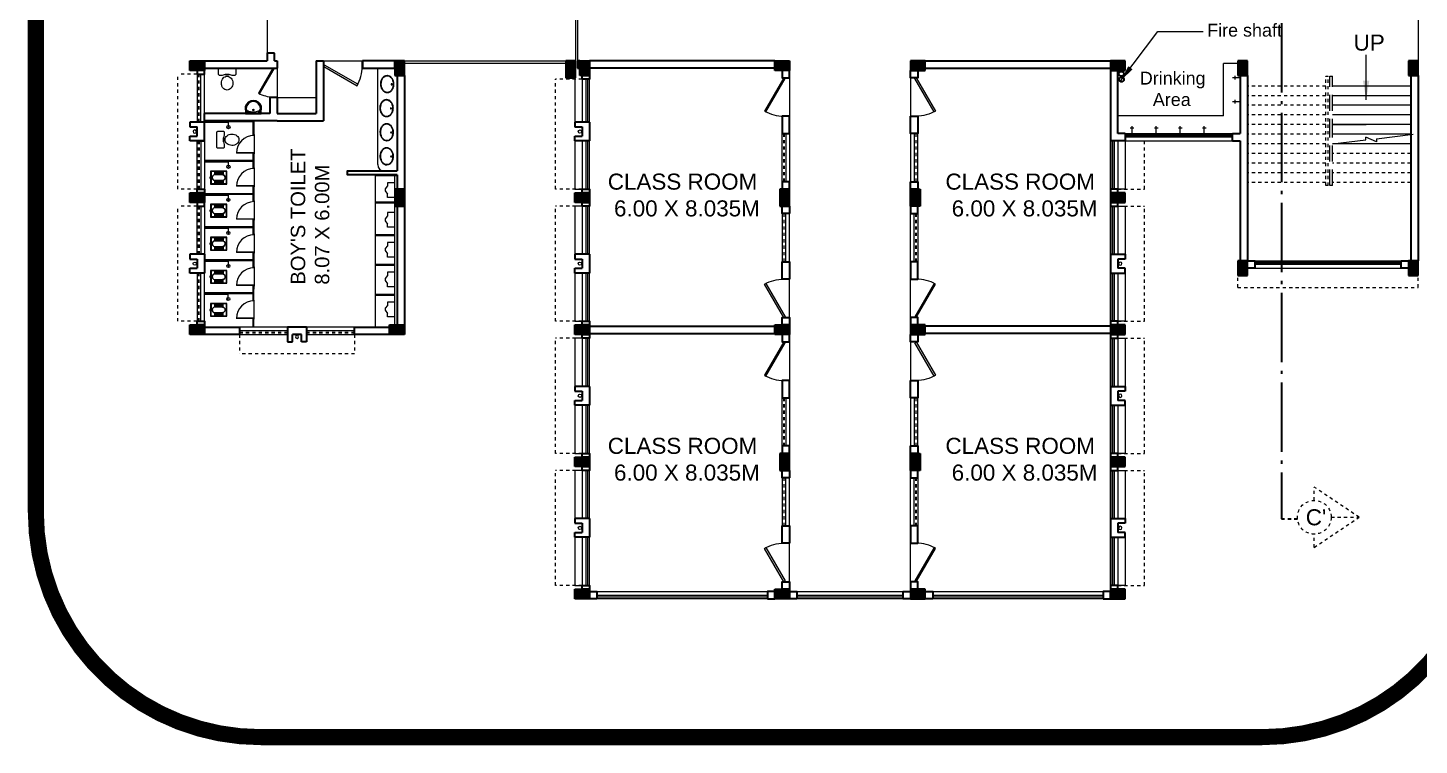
# Model space of a CAD drawing. Header units: millimetres. Extents: x 1898 to 3725, y 783 to 1532.
# Drawn here: x 2565.5 to 2608.85, y 1258.01 to 1280.35 of the extents above; entities that cross this region are included whole.
import ezdxf

# ---------------------------------------------------------------- set-up
doc = ezdxf.new("R2010")
doc.units = ezdxf.units.MM
for name, pattern in [('ACAD_ISO04W100', [30, 24, -3, 0, -3]), ('CENTER2', [1.125, 0.75, -0.125, 0.125, -0.125]), ('DASHED', [0.75, 0.5, -0.25]), ('DASHED2', [0.375, 0.25, -0.125]), ('HIDDEN', [0.375, 0.25, -0.125])]:
    doc.linetypes.add(name, pattern=pattern)
doc.layers.get('0').update_dxf_attribs({"lineweight": 20})
for name, color, linetype, lineweight in [('BL', 1, 'CENTER2', 30), ('CLL LEV.', 15, 'Continuous', 18), ('COL HATCH', 253, 'Continuous', 13), ('Column', 251, 'Continuous', 30), ('CUBICAL TOILET', 5, 'Continuous', 15), ('DIM', 6, 'Continuous', 18), ('Dimens', 251, 'Continuous', 18), ('Door', 54, 'Continuous', 18), ('expension joint', 248, 'Continuous', 18), ('Fixture', 44, 'Continuous', 13), ('Furniture', 13, 'Continuous', 13), ('PROJ.', 30, 'DASHED2', 15), ('Railing', 23, 'Continuous', 13), ('Section', 72, 'DASHED2', 30), ('section line', 74, 'ACAD_ISO04W100', 30), ('STAIRS', 10, 'Continuous', 18), ('TEXT', 7, 'Continuous', 15), ('Ventilator', 4, 'DASHED', 18), ('Wall', 7, 'Continuous', 30), ('Window', 150, 'Continuous', 15), ('Window-Wall', 7, 'Continuous', 18)]:
    doc.layers.add(name, color=color, linetype=linetype, lineweight=lineweight)
doc.styles.add('DIM', font='arial.ttf', dxfattribs={"height": 0.5})
doc.styles.add('L120', font='arial.ttf', dxfattribs={"height": 0.6})
doc.styles.get("Standard").update_dxf_attribs({"font": 'arial.ttf', "height": 0.2})
doc.dimstyles.new('Current Dim style', dxfattribs={"dimscale": 0.3, "dimtxt": 0.2, "dimasz": 2, "dimexe": 0.18, "dimexo": 1, "dimgap": 0.09, "dimtad": 0, "dimzin": 0, "dimdsep": 46, "dimtxsty": 'Standard', "dimcen": 0.09, "dimclrd": 256, "dimclre": 256, "dimclrt": 7, "dimadec": 0, "dimazin": 0, "dimtfac": 1, "dimtofl": 0, "dimtmove": 2, "dimatfit": 3, "dimfxl": 0, "dimtolj": 1, "dimtzin": 0, "dimlwd": -1, "dimlwe": -1, "dimarcsym": 0})
doc.dimstyles.new('DIM', dxfattribs={"dimtxt": 0.5, "dimasz": 0.5, "dimexe": 0.02, "dimexo": 0, "dimgap": 0.1, "dimtad": 0, "dimdec": 3, "dimzin": 0, "dimdsep": 46, "dimtxsty": 'DIM', "dimcen": 0, "dimclrd": 251, "dimclre": 256, "dimclrt": 7, "dimadec": 0, "dimazin": 0, "dimtfac": 1, "dimtdec": 3, "dimtofl": 0, "dimtmove": 0, "dimatfit": 3, "dimfxl": 0, "dimtolj": 1, "dimtzin": 0, "dimlwd": -1, "dimlwe": -1, "dimarcsym": 0})

# ---------------------------------------------------------------- blocks, each defined once
blk = doc.blocks.new('WINDOW 1')
at = {"layer": 'CLL LEV.'}
for p, q in [((-0.23, 0), (-0.46, 0)), ((-0.46, 0), (-0.46, -1.5)), ((-0.46, -1.5), (-0.23, -1.5))]:
    blk.add_line(p, q, dxfattribs=at)
at = {"layer": 'Window'}
for p, q in [((-0.065, 0), (-0.065, -1.5)), ((-0.05, -1.5), (-0.05, 0))]:
    blk.add_line(p, q, dxfattribs=at)
at = {"layer": 'Window-Wall'}
for p, q in [((0, 0), (-0.23, 0)), ((-0.23, 0), (-0.23, -1.5)), ((-0.115, 0), (-0.115, -1.5)), ((0, -1.5), (0, 0)), ((-0.23, -1.5), (0, -1.5))]:
    blk.add_line(p, q, dxfattribs=at)
blk = doc.blocks.new('VENTILATOR')
at = {"layer": 'Ventilator', "ltscale": 0.02}
for p, q in [((-0.18, -1.5), (-0.18, 0)), ((-0.165, 0), (-0.165, -1.5))]:
    blk.add_line(p, q, dxfattribs=at)
at = {"layer": 'Window-Wall'}
for p, q in [((-0.23, 0), (0, 0)), ((-0.23, -1.5), (-0.23, 0)), ((-0.115, 0), (-0.115, -1.5)), ((0, 0), (0, -1.5)), ((-0.23, -1.5), (0, -1.5))]:
    blk.add_line(p, q, dxfattribs=at)
blk = doc.blocks.new('SHAFT')
at = {"layer": 'Fixture'}
blk.add_circle((0.327, -0.302), 0.05, dxfattribs=at)
at = {"layer": 'Wall'}
for p, q in [((0.035, 0), (0.62, 0)), ((0.035, 0), (0.035, -0.46)), ((0.185, -0.46), (0.185, -0.23)), ((0.185, -0.23), (0.47, -0.23)), ((0.47, -0.46), (0.47, -0.23)), ((0.62, 0), (0.62, -0.46)), ((0.035, -0.46), (0.185, -0.46)), ((0.62, -0.46), (0.47, -0.46))]:
    blk.add_line(p, q, dxfattribs=at)
blk = doc.blocks.new('*U18')
for p, q in [((0, 0), (0, 6)), ((40, 0), (40, 6))]:
    blk.add_line(p, q)
blk.add_lwpolyline([(0, 0), (34.6, -20), (35.5, -18.5), (0.9, 1.5)], close=True)
blk.add_arc((0, 0), 40, 330, 360)
blk = doc.blocks.new('Door')
at = {"layer": 'Door'}
blk.add_line((0, 0.18), (1.199, 0.18), dxfattribs=at)
at = {"layer": 'Door', "xscale": 0.0299845412869386, "yscale": 0.0299845412869386, "zscale": 0.0299845412869386}
blk.add_blockref('*U18', (0, 0), dxfattribs=at)
blk = doc.blocks.new('A$C65A3360F')
at = {"layer": 'Fixture', "linetype": 'CENTER2'}
for p, q in [((0, 0), (-0.23, 0)), ((0, 0), (-0.23, 0)), ((-0.166, 0.057), (-0.166, 0)), ((-0.166, 0.057), (-0.166, 0)), ((-0.166, 0), (-0.166, -0.057)), ((-0.166, 0), (-0.166, -0.057))]:
    blk.add_line(p, q, dxfattribs=at)
blk = doc.blocks.new('C3')
at = {"layer": 'COL HATCH'}
h = blk.add_hatch(color=256, dxfattribs=at)
h.dxf.hatch_style = 1
h.paths.add_polyline_path([(0.3, 0), (0, 0), (0, -0.53), (0.3, -0.53)])
at = {"layer": 'Column'}
for p, q in [((0, 0), (0, -0.53)), ((0.3, 0), (0, 0)), ((0.3, -0.53), (0.3, 0)), ((0, -0.53), (0.3, -0.53))]:
    blk.add_line(p, q, dxfattribs=at)
blk = doc.blocks.new('CU')
at = {"layer": 'COL HATCH', "linetype": 'CENTER2'}
h = blk.add_hatch(color=256, dxfattribs=at)
h.dxf.hatch_style = 1
h.paths.add_polyline_path([(0, 0.035), (0, -0.265), (0.46, -0.265), (0.46, 0.035)])
at = {"layer": 'Column', "linetype": 'CENTER2'}
blk.add_lwpolyline([(0, 0.035), (0, -0.265), (0.46, -0.265), (0.46, 0.035), (0, 0.035)], dxfattribs=at)
blk = doc.blocks.new('Urinal 1')
for p, q in [((0, 9), (9, 9)), ((0, 9), (0, -9)), ((9, 9), (9, 5)), ((12, 1), (9, 5)), ((12, -1.5), (12, 1)), ((0, -9), (9, -9)), ((9, -5), (12, -1.5)), ((9, -9), (9, -5))]:
    blk.add_line(p, q)
blk = doc.blocks.new('RH 1200')
for p, q in [((21, 0), (21, 43.3)), ((21.7, 0), (21.7, 43.3)), ((-21.7, 0), (21.7, 0)), ((21.7, 0), (21, 0))]:
    blk.add_line(p, q)
at = {"extrusion": (0, 0, -1)}
blk.add_ellipse((21.7, 0), major_axis=(-30.6, 30.6), ratio=1, start_param=5.497787, end_param=7.068583, dxfattribs=at)
blk = doc.blocks.new('GHH')
at = {"layer": 'Door', "ltscale": 20}
blk.add_line((3289.697, -299.103), (3289.697, -299.853), dxfattribs=at)
at = {"layer": 'Door', "ltscale": 20, "xscale": 0.015874999996413, "yscale": 0.015874999996413, "zscale": 0.015874999996413, "rotation": 270}
blk.add_blockref('RH 1200', (3289.697, -299.479), dxfattribs=at)
blk = doc.blocks.new('RSA CL6')
for p, q in [((5.5, 3.5), (5.5, 7.3)), ((5.9, 3.5), (5.9, 7.3)), ((6.3, 3.5), (6.3, 7.3)), ((6.7, 3.4), (6.7, 7.3)), ((7.1, 3.4), (7.1, 7.3)), ((7.5, 3.4), (7.5, 7.3)), ((7.9, 3.4), (7.9, 7.3)), ((8.3, 3.4), (8.3, 7.3)), ((8.7, 3.4), (8.7, 7.3)), ((9.1, 3.4), (9.1, 7.3)), ((9.4, 3.4), (9.4, 7.3)), ((9.8, 3.4), (9.8, 7.3)), ((10.2, 3.4), (10.2, 7.3)), ((10.6, 3.4), (10.6, 7.3)), ((11, 3.3), (11, 7.3)), ((11.4, 3.3), (11.4, 7.3)), ((11.8, 3.3), (11.8, 7.3)), ((12.2, 3.3), (12.2, 7.3)), ((12.6, 3.3), (12.6, 7.3)), ((13, 3.3), (13, 7.3)), ((13.4, 3.3), (13.4, 7.3)), ((13.8, 3.3), (13.8, 7.3)), ((14.2, 3.3), (14.2, 7.3)), ((14.6, 3.3), (14.6, 7.3)), ((15, 3.2), (15, 7.3)), ((15.4, 3.2), (15.4, 7.3)), ((15.7, 3.2), (15.7, 7.3)), ((16.1, 3.2), (16.1, 7.3)), ((16.1, 7.3), (16.1, 3.2)), ((5.5, -7.3), (5.5, -3.5)), ((5.9, -7.3), (5.9, -3.5)), ((6.3, -7.3), (6.3, -3.4)), ((6.7, -7.3), (6.7, -3.4)), ((7.1, -7.3), (7.1, -3.4)), ((7.5, -7.3), (7.5, -3.4)), ((7.9, -7.3), (7.9, -3.4)), ((8.3, -7.3), (8.3, -3.4)), ((8.7, -7.3), (8.7, -3.4)), ((9.1, -7.3), (9.1, -3.4)), ((9.4, -7.3), (9.4, -3.4)), ((9.8, -7.3), (9.8, -3.3)), ((10.2, -7.3), (10.2, -3.3)), ((10.6, -7.3), (10.6, -3.3)), ((11, -7.3), (11, -3.3)), ((11.4, -7.3), (11.4, -3.3)), ((11.8, -7.3), (11.8, -3.3)), ((12.2, -7.3), (12.2, -3.3)), ((12.6, -7.3), (12.6, -3.3)), ((13, -7.3), (13, -3.3)), ((13.4, -7.3), (13.4, -3.2)), ((13.8, -7.3), (13.8, -3.2)), ((14.2, -7.3), (14.2, -3.2)), ((14.6, -7.3), (14.6, -3.2)), ((15, -7.3), (15, -3.2)), ((15.4, -7.3), (15.4, -3.2)), ((15.7, -7.3), (15.7, -3.2)), ((16.1, -3.2), (16.1, -7.3)), ((16.1, -7.3), (16.1, -3.2))]:
    blk.add_line(p, q)
blk.add_lwpolyline([(0.8, -0.6), (0, -0.6), (0, 0.6), (0.8, 0.6)])
for points in [[(0.8, 7.9), (20.9, 7.9), (20.9, -7.9), (0.8, -7.9)], [(1.4, 7.3), (20.3, 7.3), (20.3, -7.3), (1.4, -7.3)]]:
    blk.add_lwpolyline(points, close=True)
for points in [[(5.5, 3.5), (16.1, 3.2, -0.899983), (16.1, -3.2), (5.5, -3.5, -0.799392)], [(5.5, 3.3), (16.1, 3, -0.897689), (16.1, -3), (5.6, -3.3, -0.793494), (5.5, 3.3)]]:
    blk.add_lwpolyline(points, format="xyb", close=True)
blk = doc.blocks.new('ENGLISH SHEET')
at = {"layer": 'Fixture'}
for p, q in [((4663.798, 251.204), (4663.773, 251.179)), ((4663.773, 251.179), (4663.773, 250.696)), ((4663.976, 251.204), (4663.798, 251.204)), ((4664.002, 251.179), (4663.976, 251.204)), ((4663.976, 251.001), (4664.002, 251.09)), ((4663.976, 250.874), (4663.976, 251.001)), ((4663.976, 251.001), (4663.976, 250.874)), ((4664.002, 251.09), (4664.002, 251.179)), ((4663.773, 250.696), (4663.798, 250.67)), ((4663.798, 250.67), (4663.976, 250.67)), ((4664.002, 250.785), (4663.976, 250.874)), ((4663.976, 250.67), (4664.002, 250.696)), ((4664.002, 250.696), (4664.002, 250.785))]:
    blk.add_line(p, q, dxfattribs=at)
blk.add_lwpolyline([(4664.459, 250.937, 0.117036), (4664.443, 251.003, 0.104338), (4664.396, 251.063, 0.09029), (4664.321, 251.105, 0.09898), (4664.243, 251.115, 0.08237), (4664.159, 251.101, 0.09029), (4664.09, 251.063, 0.104338), (4664.043, 251.003, 0.117036), (4664.027, 250.937, 0.117036), (4664.043, 250.871, 0.104338), (4664.09, 250.811, 0.09029), (4664.159, 250.773, 0.08237), (4664.243, 250.759, 0.08237), (4664.327, 250.773, 0.09029), (4664.396, 250.811, 0.104338), (4664.443, 250.871, 0.117036)], format="xyb", close=True, dxfattribs=at)
blk = doc.blocks.new('RSA BASIN 2')
for points in [[(10.7, -8.1, 0.12976), (10, -5.2, 0.106426), (7.6, -2.5, 0.084431), (4.3, -0.7, 0.073534), (0, 0, 0.073534), (-4.3, -0.5, 0.084431), (-7.7, -2.2, 0.106426), (-10.2, -4.8, 0.12976), (-11, -7.7, 0.12976), (-10.3, -10.6, 0.106426), (-7.9, -13.3, 0.084431), (-4.6, -15.1, 0.073534), (-0.3, -15.8, 0.073534), (4, -15.3, 0.084431), (7.4, -13.6, 0.106426), (9.9, -11, 0.12976)], [(10.1, -7.9, 0.119977), (9.4, -5.5, 0.106426), (7.3, -2.9, 0.084431), (4.1, -1.3, 0.073534), (0, -0.6, 0.073534), (-4.1, -1.1, 0.084431), (-7.4, -2.6, 0.106426), (-9.7, -5.1, 0.12976), (-10.4, -7.7, 0.009633), (-10.4, -7.9, 0.119977), (-9.8, -10.3, 0.106426), (-7.6, -12.9, 0.084431), (-4.4, -14.5, 0.073534), (-0.3, -15.2, 0.073534), (3.8, -14.7, 0.084431), (7.1, -13.2, 0.106426), (9.3, -10.7, 0.12976), (10.1, -8.1, 0.009633)]]:
    blk.add_lwpolyline(points, format="xyb", close=True)
for radius in [0.7, 0.479]:
    blk.add_circle((-0.5, -2.5), radius)
blk = doc.blocks.new('RSA BASIN 9')
for points in [[(-0.1, -16.2, 0.340881), (10, -9, 0.074195), (10.1, -8.9), (9.5, 0), (-9.5, 0), (-10, -8.8, 0.082611), (-10, -9.2, 0.330812), (-0.1, -16.2)], [(0, -15, 0.391482), (8.9, -6.7, 0.252869), (6.5, -3.5, 0.087242), (0, -2.5, 0.079484), (-6.5, -3.5, 0.2542), (-8.8, -6.7, 0.39026), (0, -15)], [(-8.6, -2, -0.907437), (-8.4, -1.8), (-7.5, -2.6, -0.907437), (-7.6, -2.7)], [(-8.2, -1.6, -0.907437), (-8.1, -1.5), (-7.1, -2.3, -0.907437), (-7.3, -2.4)], [(-7.8, -1.3, -0.907437), (-7.7, -1.2), (-6.8, -1.9, -0.907437), (-6.9, -2.1)], [(7.8, -1.3, 0.907437), (7.7, -1.2), (6.8, -1.9, 0.907437), (6.9, -2.1)], [(8.2, -1.6, 0.907437), (8.1, -1.5), (7.1, -2.3, 0.907437), (7.3, -2.4)], [(8.6, -2, 0.907437), (8.4, -1.8), (7.5, -2.6, 0.907437), (7.6, -2.7)]]:
    blk.add_lwpolyline(points, format="xyb", close=True)
for points in [[(-5.9, -3.3), (-6.2, -3, -0.183787), (-6.2, -2.7, 0.126662), (-6.2, -2.4), (-6.6, -1.4, 0.35453), (-7.1, -1), (-8.7, -1, 0.414214), (-9.1, -1.4), (-9.6, -9.1, 0.329849), (-0.1, -15.8, 0.338736), (9.6, -8.9, 0.075632), (9.7, -8.8), (9.1, -1.4, 0.414214), (8.7, -1), (7.1, -1, 0.35453), (6.6, -1.4), (6.2, -2.4, 0.126662), (6.2, -2.7, -0.183787), (6.2, -3), (5.9, -3.3)], [(-6.2, -3.4), (-6.2, -3.3, 0.220542), (-6.5, -3.1), (-8.7, -2.8, -0.361119), (-9.2, -2.3)], [(6.2, -3.4), (6.2, -3.3, -0.220542), (6.5, -3.1), (8.7, -2.8, 0.358803), (9.2, -2.3, 0.358803)]]:
    blk.add_lwpolyline(points, format="xyb")
for centre, radius in [((-2.3, -1.6), 0.399), ((0, -4.8), 0.771), ((0, -4.8), 0.602), ((0, -1.2), 0.399), ((2.3, -1.5), 0.399)]:
    blk.add_circle(centre, radius)
blk = doc.blocks.new('BDHVBFH')
at = {"layer": 'Section', "color": 7, "linetype": 'ByBlock', "lineweight": 20, "ltscale": 0.05}
for p, q in [((5432.399, -574.787), (5431.461, -576.186)), ((5432.399, -575.66), (5432.399, -574.787)), ((5433.338, -576.186), (5432.399, -574.787)), ((5431.873, -576.186), (5431.461, -576.186)), ((5433.338, -576.186), (5432.925, -576.186))]:
    blk.add_line(p, q, dxfattribs=at)
blk.add_circle((5432.399, -576.186), 0.526, dxfattribs=at)
blk = doc.blocks.new('A$C321216A2')
at = {"layer": 'Section', "ltscale": 0.05}
for p, q in [((1.36, 33.062), (1.86, 33.062)), ((1.36, -7.582), (1.86, -7.582))]:
    blk.add_line(p, q, dxfattribs=at)
at = {"layer": 'section line', "ltscale": 0.09}
blk.add_line((1.36, 33.062), (1.36, -7.582), dxfattribs=at)
at = {"layer": 'Section', "rotation": 270}
for p in [(578.569, 5465.513), (578.569, 5424.868)]:
    blk.add_blockref('BDHVBFH', p, dxfattribs=at)
at = {"layer": 'section line', "ltscale": 0.07, "char_height": 0.5, "attachment_point": 1}
for s, width, heights, insert in [('C', 1.05451, [0], (2.202, 33.38)), ("C'", 0.53707, [0.266], (2.118, -7.282))]:
    blk.add_mtext_dynamic_manual_height_columns(s, width=width, gutter_width=12.5, heights=heights, dxfattribs=dict(at, insert=insert))

msp = doc.modelspace()

# ---------------------------------------------------------------- linework, layer by layer
at = {"layer": 'BL'}
for centre in [(2599.5701, 1278.9167), (2599.5753, 1278.7427)]:
    msp.add_circle(centre, 0.075, dxfattribs=at)
at = {"layer": 'CLL LEV.'}
msp.add_line((2582.5426, 1278.7518), (2582.5426, 1277.2518), dxfattribs=at)
at = {"layer": 'CUBICAL TOILET'}
for p, q in [((2572.5514, 1277.0051), (2572.5517, 1277.4498)), ((2572.5217, 1277.4198), (2571.0042, 1277.4208)), ((2572.5214, 1277.0052), (2572.5217, 1277.4198)), ((2572.5514, 1277.0051), (2572.5214, 1277.0052)), ((2572.5209, 1276.2148), (2571.0009, 1276.2158)), ((2572.5209, 1276.1848), (2571.0009, 1276.1858)), ((2572.5207, 1275.9752), (2572.5209, 1276.1848)), ((2572.5209, 1276.2148), (2572.521, 1276.4355)), ((2572.521, 1276.4355), (2572.551, 1276.4355)), ((2572.5507, 1275.9751), (2572.5509, 1276.2148)), ((2572.5509, 1276.2148), (2572.551, 1276.4355)), ((2572.5507, 1275.9751), (2572.5207, 1275.9752)), ((2572.5202, 1275.1848), (2572.5204, 1275.4055)), ((2572.5204, 1275.4055), (2572.5504, 1275.4055)), ((2572.5502, 1275.1848), (2572.5504, 1275.4055)), ((2572.5202, 1275.1548), (2571.0039, 1275.1558)), ((2572.5202, 1275.1848), (2571.004, 1275.1858)), ((2572.5201, 1274.9452), (2572.5202, 1275.1548)), ((2572.5501, 1274.9451), (2572.5201, 1274.9452)), ((2572.5501, 1274.9451), (2572.5502, 1275.1848)), ((2572.5195, 1274.1248), (2570.9995, 1274.1258)), ((2572.5196, 1274.1548), (2570.9996, 1274.1558)), ((2572.5194, 1273.9152), (2572.5195, 1274.1248)), ((2572.5196, 1274.1548), (2572.5197, 1274.3755)), ((2572.5197, 1274.3755), (2572.5497, 1274.3755)), ((2572.5494, 1273.9151), (2572.5496, 1274.1548)), ((2572.5496, 1274.1548), (2572.5497, 1274.3755)), ((2572.5494, 1273.9151), (2572.5194, 1273.9152)), ((2572.5189, 1273.1248), (2570.9989, 1273.1258)), ((2572.5189, 1273.1248), (2572.519, 1273.3455)), ((2572.519, 1273.3455), (2572.549, 1273.3455)), ((2572.5487, 1272.8851), (2572.5489, 1273.1248)), ((2572.5489, 1273.1248), (2572.549, 1273.3455)), ((2572.5189, 1273.0948), (2570.9989, 1273.0958)), ((2572.5187, 1272.8852), (2572.5189, 1273.0948)), ((2572.5487, 1272.8851), (2572.5187, 1272.8852)), ((2572.5182, 1272.0948), (2572.5184, 1272.3155)), ((2572.5184, 1272.3155), (2572.5484, 1272.3155)), ((2572.5482, 1272.0948), (2572.5484, 1272.3155)), ((2572.5182, 1272.0948), (2570.9982, 1272.0958)), ((2572.5182, 1272.0648), (2570.9982, 1272.0658)), ((2572.5181, 1271.8552), (2572.5182, 1272.0648)), ((2572.5481, 1271.8551), (2572.5181, 1271.8552)), ((2572.5481, 1271.8551), (2572.5482, 1272.0948)), ((2572.5175, 1271.0298), (2572.5177, 1271.2855)), ((2572.5177, 1271.2855), (2572.5477, 1271.2855)), ((2572.5475, 1271.0298), (2572.5477, 1271.2855))]:
    msp.add_line(p, q, dxfattribs=at)
at = {"layer": 'DIM'}
for p, q in [((2607.5212, 1276.8972), (2608.6576, 1277.0369)), ((2606.1476, 1276.7369), (2607.1866, 1276.8646)), ((2607.1866, 1276.8646), (2607.1866, 1276.9405)), ((2607.5212, 1276.8006), (2607.1866, 1276.9405)), ((2607.5212, 1276.8972), (2607.5212, 1276.8006))]:
    msp.add_line(p, q, dxfattribs=at)
at = {"layer": 'Dimens', "color": 1, "linetype": 'DASHED', "lineweight": 15, "ltscale": 10, "const_width": 0.5}
msp.add_lwpolyline([(2572.7519, 1311.0278), (2603.9652, 1311.0278, -0.4142136), (2610.9652, 1304.0278), (2610.9652, 1265.2566, -0.4142136), (2603.9652, 1258.2566), (2572.7519, 1258.2566, -0.4142136), (2565.7519, 1265.2566), (2565.7519, 1304.0278, -0.4142136)], format="xyb", close=True, dxfattribs=at)
at = {"layer": 'expension joint'}
for p, q in [((2582.5601, 1282.6768), (2582.5601, 1279.3268)), ((2582.6226, 1282.6768), (2582.6226, 1279.3268)), ((2608.8176, 1282.6768), (2608.8176, 1279.3268))]:
    msp.add_line(p, q, dxfattribs=at)
at = {"layer": 'Fixture'}
for p, q in [((2603.2776, 1279.2444), (2602.7476, 1279.2444)), ((2602.7476, 1277.6094), (2602.7476, 1279.244)), ((2576.4016, 1276.0922), (2576.4016, 1279.0968)), ((2602.7476, 1277.6094), (2599.4626, 1277.6094)), ((2576.335, 1275.747), (2577.0053, 1275.747)), ((2576.3353, 1271.027), (2576.3353, 1275.777)), ((2576.3353, 1275.777), (2577.0042, 1275.777)), ((2576.6015, 1275.892), (2577.0042, 1275.892)), ((2576.9353, 1273.257), (2576.9353, 1275.747)), ((2576.335, 1274.9269), (2576.935, 1274.9269)), ((2576.335, 1274.8969), (2576.935, 1274.8969)), ((2576.9353, 1271.097), (2576.9353, 1274.832)), ((2576.335, 1273.917), (2576.935, 1273.917)), ((2576.335, 1273.887), (2576.935, 1273.887)), ((2576.3346, 1272.987), (2576.9346, 1272.987)), ((2576.3346, 1272.957), (2576.9346, 1272.957)), ((2576.3343, 1272.057), (2576.9343, 1272.057)), ((2576.3343, 1272.027), (2576.9343, 1272.027))]:
    msp.add_line(p, q, dxfattribs=at)
at = {"layer": 'Fixture', "ltscale": 0.05}
for p, q in [((2571.0042, 1277.4084), (2571.7517, 1277.4079)), ((2571.7516, 1277.2421), (2571.7517, 1277.4079)), ((2571.0009, 1276.1734), (2571.7509, 1276.1729)), ((2571.7508, 1276.0071), (2571.7509, 1276.1729)), ((2571.0039, 1275.1434), (2571.7502, 1275.1429)), ((2571.7501, 1274.9771), (2571.7502, 1275.1429)), ((2570.9995, 1274.1134), (2571.7495, 1274.1129)), ((2571.7494, 1273.9471), (2571.7495, 1274.1129)), ((2570.9989, 1273.0834), (2571.7489, 1273.0829)), ((2571.7488, 1272.9171), (2571.7489, 1273.0829)), ((2570.9982, 1272.0534), (2571.7482, 1272.0529)), ((2571.7481, 1271.8871), (2571.7482, 1272.0529))]:
    msp.add_line(p, q, dxfattribs=at)
for centre in [(2571.7516, 1277.2579), (2571.7508, 1276.0229), (2571.7501, 1274.9929), (2571.7494, 1273.9629), (2571.7488, 1272.9329), (2571.7481, 1271.9029)]:
    msp.add_circle(centre, 0.05, dxfattribs=at)
at = {"layer": 'Fixture'}
msp.add_arc((2576.6016, 1276.092), 0.2, 179.96287, 269.96287, dxfattribs=at)
at = {"layer": 'Furniture'}
msp.add_line((2573.2742, 1278.1767), (2574.4881, 1278.1767), dxfattribs=at)
at = {"layer": 'PROJ.', "ltscale": 0.05}
for p, q in [((2570.7742, 1278.9118), (2570.1742, 1278.9118)), ((2570.1742, 1275.3268), (2570.1742, 1278.9118)), ((2581.9426, 1275.3268), (2581.9426, 1278.7518)), ((2582.7726, 1278.7518), (2581.9426, 1278.7518)), ((2600.2926, 1275.3268), (2600.2926, 1276.8268)), ((2570.7742, 1275.3268), (2570.1742, 1275.3268)), ((2582.7726, 1275.3268), (2581.9426, 1275.3268)), ((2599.4626, 1275.3268), (2600.2926, 1275.3268)), ((2570.7742, 1274.7968), (2570.1742, 1274.7968)), ((2570.1742, 1271.2118), (2570.1742, 1274.7968)), ((2582.7726, 1274.7968), (2581.9426, 1274.7968)), ((2581.9426, 1271.2118), (2581.9426, 1274.7968)), ((2599.4626, 1274.7968), (2600.2926, 1274.7968)), ((2600.2926, 1271.2118), (2600.2926, 1274.7968)), ((2603.1976, 1272.2669), (2608.8176, 1272.2669)), ((2570.7742, 1271.2118), (2570.1742, 1271.2118)), ((2582.7726, 1271.2118), (2581.9426, 1271.2118)), ((2599.4626, 1271.2118), (2600.2926, 1271.2118)), ((2572.0967, 1270.7968), (2572.0967, 1270.1968)), ((2575.6817, 1270.7969), (2575.6817, 1270.1969)), ((2582.7726, 1270.6818), (2581.9426, 1270.6818)), ((2581.9426, 1267.0968), (2581.9426, 1270.6818)), ((2599.4626, 1270.6818), (2600.2926, 1270.6818)), ((2600.2926, 1267.0968), (2600.2926, 1270.6818)), ((2575.6817, 1270.1969), (2572.0967, 1270.1968)), ((2582.7726, 1267.0968), (2581.9426, 1267.0968)), ((2599.4626, 1267.0968), (2600.2926, 1267.0968)), ((2582.7726, 1266.5668), (2581.9426, 1266.5668)), ((2581.9426, 1262.9818), (2581.9426, 1266.5668)), ((2599.4626, 1266.5668), (2600.2926, 1266.5668)), ((2600.2926, 1262.9818), (2600.2926, 1266.5668)), ((2582.7726, 1262.9818), (2581.9426, 1262.9818)), ((2599.4626, 1262.9818), (2600.2926, 1262.9818))]:
    msp.add_line(p, q, dxfattribs=at)
at = {"layer": 'PROJ.', "ltscale": 0.02}
for p, q in [((2603.1976, 1272.2669), (2603.1976, 1272.6369)), ((2608.8176, 1272.2669), (2608.8176, 1272.6369)), ((2608.8176, 1272.2669), (2608.8176, 1272.6369))]:
    msp.add_line(p, q, dxfattribs=at)
at = {"layer": 'Railing'}
for p, q in [((2577.1992, 1279.3268), (2582.2601, 1279.3268)), ((2577.2342, 1279.2468), (2582.2601, 1279.2468))]:
    msp.add_line(p, q, dxfattribs=at)
at = {"layer": 'Railing', "linetype": 'HIDDEN', "ltscale": 0.01}
for p, q in [((2605.9376, 1278.8448), (2606.0176, 1278.8448)), ((2606.0676, 1278.8448), (2606.1476, 1278.8448))]:
    msp.add_line(p, q, dxfattribs=at)
at = {"layer": 'Railing', "linetype": 'DASHED', "ltscale": 0.02}
for p, q in [((2605.9376, 1275.4369), (2605.9376, 1278.8448)), ((2606.0176, 1275.4369), (2606.0176, 1278.8448))]:
    msp.add_line(p, q, dxfattribs=at)
at = {"layer": 'Railing', "linetype": 'DASHED'}
for p, q in [((2606.0676, 1277.0119), (2606.0676, 1278.8448)), ((2606.1476, 1277.0119), (2606.1476, 1278.8448)), ((2606.0676, 1275.4369), (2606.0676, 1277.0119)), ((2606.1476, 1275.4369), (2606.1476, 1277.0119)), ((2606.0176, 1275.4369), (2605.9376, 1275.4369)), ((2606.1476, 1275.4369), (2606.0676, 1275.4369))]:
    msp.add_line(p, q, dxfattribs=at)
at = {"layer": 'STAIRS', "linetype": 'DASHED2', "ltscale": 0.02}
for p, q in [((2605.9376, 1278.5369), (2603.4976, 1278.5369)), ((2605.9376, 1278.2369), (2603.4976, 1278.2369)), ((2605.9376, 1277.9369), (2603.4976, 1277.9369)), ((2605.9376, 1277.6369), (2603.4976, 1277.6369)), ((2605.9376, 1277.3369), (2603.4976, 1277.3369)), ((2605.9376, 1277.0369), (2603.4976, 1277.0369)), ((2605.9376, 1276.7369), (2603.4976, 1276.7369)), ((2605.9376, 1276.4369), (2603.4976, 1276.4369)), ((2605.9376, 1276.1369), (2603.4976, 1276.1369)), ((2608.5876, 1276.4369), (2606.1476, 1276.4369)), ((2608.5876, 1276.1369), (2606.1476, 1276.1369)), ((2605.9376, 1275.8369), (2603.4976, 1275.8369)), ((2608.5876, 1275.8369), (2606.1476, 1275.8369)), ((2605.9376, 1275.5369), (2603.4976, 1275.5369)), ((2608.5876, 1275.5369), (2606.1476, 1275.5369))]:
    msp.add_line(p, q, dxfattribs=at)
at = {"layer": 'STAIRS'}
for p, q in [((2608.5876, 1278.5369), (2606.1476, 1278.5369)), ((2608.5876, 1278.2369), (2606.1476, 1278.2369)), ((2608.5876, 1277.9369), (2606.1476, 1277.9369)), ((2608.5876, 1277.6369), (2606.1476, 1277.6369)), ((2608.5876, 1277.3369), (2606.1476, 1277.3369)), ((2606.1476, 1277.3369), (2607.1977, 1277.3369)), ((2608.5876, 1277.0369), (2606.1476, 1277.0369)), ((2608.5876, 1276.7369), (2606.1476, 1276.7369))]:
    msp.add_line(p, q, dxfattribs=at)
at = {"layer": 'Wall'}
for p, q in [((2571.0042, 1279.3268), (2572.9584, 1279.3269)), ((2573.1884, 1279.3269), (2573.2742, 1279.3269)), ((2573.2742, 1279.3269), (2573.2742, 1279.0969)), ((2574.4881, 1279.3268), (2574.4881, 1279.0968)), ((2574.4881, 1279.3268), (2574.7181, 1279.3268)), ((2574.7181, 1279.3268), (2574.7181, 1277.4498)), ((2576.9342, 1279.3268), (2575.928, 1279.3268)), ((2575.928, 1279.3268), (2575.928, 1279.0968)), ((2576.9342, 1279.0968), (2576.9342, 1279.3268)), ((2582.7026, 1279.3268), (2582.6226, 1279.3268)), ((2582.6226, 1279.3268), (2582.6226, 1279.0968)), ((2588.7726, 1279.3268), (2583.0026, 1279.3268)), ((2593.4626, 1279.3268), (2599.2326, 1279.3268)), ((2571.0042, 1279.0968), (2573.2742, 1279.0969)), ((2574.4881, 1279.0968), (2574.4881, 1277.6798)), ((2575.928, 1279.0968), (2576.9342, 1279.0968)), ((2577.0042, 1278.8668), (2577.0042, 1275.892)), ((2577.2342, 1278.8668), (2577.2342, 1271.0968)), ((2582.6226, 1279.0968), (2582.7026, 1279.0968)), ((2588.7726, 1279.0968), (2583.0026, 1279.0968)), ((2593.4626, 1279.0968), (2599.2326, 1279.0968)), ((2599.4626, 1279.0268), (2599.2326, 1279.0268)), ((2599.2326, 1279.0268), (2599.2326, 1276.8268)), ((2603.2676, 1278.8668), (2603.2676, 1277.0568)), ((2603.4976, 1278.8668), (2603.4976, 1273.0969)), ((2608.5876, 1278.8668), (2608.5876, 1273.0969)), ((2608.8176, 1278.8668), (2608.8176, 1273.0969)), ((2573.0442, 1278.1767), (2573.0442, 1277.6798)), ((2573.2742, 1278.1767), (2573.0442, 1278.1767)), ((2573.2742, 1278.1767), (2573.2742, 1277.6798)), ((2573.0442, 1277.6798), (2571.0042, 1277.6798)), ((2571.0042, 1277.4498), (2571.0042, 1277.6798)), ((2573.2742, 1277.4498), (2571.0042, 1277.4498)), ((2573.2742, 1277.6798), (2574.4881, 1277.6798)), ((2573.2742, 1277.4498), (2574.7181, 1277.4498)), ((2599.6926, 1277.0568), (2599.4626, 1277.0568)), ((2599.6926, 1277.0568), (2599.6926, 1276.8268)), ((2603.0376, 1277.0568), (2603.2676, 1277.0568)), ((2603.0376, 1276.8268), (2603.0376, 1277.0568)), ((2570.7742, 1276.8268), (2570.6237, 1276.8268)), ((2570.7742, 1276.8268), (2571.0042, 1276.8268)), ((2599.6926, 1276.8268), (2599.2326, 1276.8268)), ((2603.0376, 1276.8268), (2603.2676, 1276.8268)), ((2603.2676, 1276.8268), (2603.2676, 1273.0969)), ((2577.0042, 1275.777), (2577.0042, 1271.0968)), ((2589.2326, 1275.2918), (2589.0026, 1275.2918)), ((2593.0026, 1275.2918), (2593.2326, 1275.2918)), ((2583.0026, 1271.0618), (2588.7726, 1271.0618)), ((2599.2326, 1271.0618), (2593.4626, 1271.0618)), ((2583.0026, 1270.8318), (2588.7726, 1270.8318)), ((2599.2326, 1270.8318), (2593.4626, 1270.8318)), ((2589.2326, 1267.0618), (2589.0026, 1267.0618)), ((2593.0026, 1267.0618), (2593.2326, 1267.0618))]:
    msp.add_line(p, q, dxfattribs=at)
at = {"layer": 'Wall', "linetype": 'CENTER2'}
for p, q in [((2572.6817, 1279.3269), (2572.9117, 1279.3269)), ((2573.2742, 1279.3269), (2573.2742, 1279.0969))]:
    msp.add_line(p, q, dxfattribs=at)
at = {"layer": 'Wall', "lineweight": 18}
for points in [[(2574.9343, 1282.6768), (2572.9584, 1282.6768), (2572.9584, 1279.3269)], [(2573.1884, 1279.3269), (2573.2742, 1279.3269)], [(2574.4881, 1279.3269), (2575.1643, 1279.3269)]]:
    msp.add_lwpolyline(points, dxfattribs=at)
at = {"layer": 'Wall'}
for points in [[(2573.1884, 1279.5569), (2572.9584, 1279.5569), (2572.9584, 1279.3269)], [(2573.1884, 1279.3269), (2573.1884, 1279.5569)], [(2582.7726, 1278.8668), (2583.0026, 1278.8668), (2583.0026, 1278.7518), (2582.7726, 1278.7518), (2582.7726, 1278.8668)], [(2589.2326, 1279.0268), (2589.0026, 1279.0268), (2589.0026, 1278.7968), (2589.2326, 1278.7968), (2589.2326, 1279.0268)], [(2593.0026, 1279.0268), (2593.2326, 1279.0268), (2593.2326, 1278.7968), (2593.0026, 1278.7968), (2593.0026, 1279.0268)], [(2599.4626, 1277.0568), (2599.4626, 1279.0268)], [(2577.0042, 1275.777), (2575.4576, 1275.777), (2575.4576, 1275.892), (2577.0042, 1275.892)], [(2570.7742, 1275.3268), (2571.0042, 1275.3268), (2571.0042, 1275.2118), (2570.7742, 1275.2118), (2570.7742, 1275.3268)], [(2582.7726, 1275.3268), (2583.0026, 1275.3268), (2583.0026, 1275.2118), (2582.7726, 1275.2118), (2582.7726, 1275.3268)], [(2589.2326, 1275.5568), (2589.0026, 1275.5568), (2589.0026, 1275.3268), (2589.2326, 1275.3268), (2589.2326, 1275.5568)], [(2593.0026, 1275.5568), (2593.2326, 1275.5568), (2593.2326, 1275.3268), (2593.0026, 1275.3268), (2593.0026, 1275.5568)], [(2599.4626, 1275.3268), (2599.2326, 1275.3268), (2599.2326, 1275.2118), (2599.4626, 1275.2118), (2599.4626, 1275.3268)], [(2570.7742, 1274.7968), (2571.0042, 1274.7968), (2571.0042, 1274.9118), (2570.7742, 1274.9118), (2570.7742, 1274.7968)], [(2582.7726, 1274.9118), (2583.0026, 1274.9118), (2583.0026, 1274.7968), (2582.7726, 1274.7968), (2582.7726, 1274.9118)], [(2599.4626, 1274.9118), (2599.2326, 1274.9118), (2599.2326, 1274.7968), (2599.4626, 1274.7968), (2599.4626, 1274.9118)], [(2589.2326, 1274.5668), (2589.0026, 1274.5668), (2589.0026, 1274.7968), (2589.2326, 1274.7968), (2589.2326, 1274.5668)], [(2593.0026, 1274.5668), (2593.2326, 1274.5668), (2593.2326, 1274.7968), (2593.0026, 1274.7968), (2593.0026, 1274.5668)], [(2603.4976, 1273.0969), (2603.7276, 1273.0969), (2603.7276, 1272.8669), (2603.4976, 1272.8669), (2603.4976, 1273.0969)], [(2608.2876, 1273.0969), (2608.5176, 1273.0969), (2608.5176, 1272.8669), (2608.2876, 1272.8669), (2608.2876, 1273.0969)], [(2570.7742, 1271.2118), (2571.0042, 1271.2118), (2571.0042, 1271.0968), (2570.7742, 1271.0968), (2570.7742, 1271.2118)], [(2572.0967, 1271.0268), (2572.0967, 1270.7968), (2571.0042, 1270.7968), (2571.0042, 1271.0268), (2572.0967, 1271.0268)], [(2576.7742, 1271.0269), (2576.7742, 1270.7969), (2575.6817, 1270.7969), (2575.6817, 1271.0269), (2576.7742, 1271.0269)], [(2582.7726, 1271.2118), (2583.0026, 1271.2118), (2583.0026, 1271.0968), (2582.7726, 1271.0968), (2582.7726, 1271.2118)], [(2582.7726, 1271.2118), (2583.0026, 1271.2118), (2583.0026, 1271.0968), (2582.7726, 1271.0968), (2582.7726, 1271.2118)], [(2589.2326, 1271.0968), (2589.0026, 1271.0968), (2589.0026, 1271.3268), (2589.2326, 1271.3268), (2589.2326, 1271.0968)], [(2593.0026, 1271.0968), (2593.2326, 1271.0968), (2593.2326, 1271.3268), (2593.0026, 1271.3268), (2593.0026, 1271.0968)], [(2599.4626, 1271.2118), (2599.2326, 1271.2118), (2599.2326, 1271.0968), (2599.4626, 1271.0968), (2599.4626, 1271.2118)], [(2599.4626, 1271.2118), (2599.2326, 1271.2118), (2599.2326, 1271.0968), (2599.4626, 1271.0968), (2599.4626, 1271.2118)], [(2582.7726, 1270.7968), (2583.0026, 1270.7968), (2583.0026, 1270.6818), (2582.7726, 1270.6818), (2582.7726, 1270.7968)], [(2589.2326, 1270.7968), (2589.0026, 1270.7968), (2589.0026, 1270.5668), (2589.2326, 1270.5668), (2589.2326, 1270.7968)], [(2593.0026, 1270.7968), (2593.2326, 1270.7968), (2593.2326, 1270.5668), (2593.0026, 1270.5668), (2593.0026, 1270.7968)], [(2599.4626, 1270.7968), (2599.2326, 1270.7968), (2599.2326, 1270.6818), (2599.4626, 1270.6818), (2599.4626, 1270.7968)], [(2582.7726, 1267.0968), (2583.0026, 1267.0968), (2583.0026, 1266.9818), (2582.7726, 1266.9818), (2582.7726, 1267.0968)], [(2589.2326, 1267.3268), (2589.0026, 1267.3268), (2589.0026, 1267.0968), (2589.2326, 1267.0968), (2589.2326, 1267.3268)], [(2593.0026, 1267.3268), (2593.2326, 1267.3268), (2593.2326, 1267.0968), (2593.0026, 1267.0968), (2593.0026, 1267.3268)], [(2599.4626, 1267.0968), (2599.2326, 1267.0968), (2599.2326, 1266.9818), (2599.4626, 1266.9818), (2599.4626, 1267.0968)], [(2582.7726, 1266.6818), (2583.0026, 1266.6818), (2583.0026, 1266.5668), (2582.7726, 1266.5668), (2582.7726, 1266.6818)], [(2599.4626, 1266.6818), (2599.2326, 1266.6818), (2599.2326, 1266.5668), (2599.4626, 1266.5668), (2599.4626, 1266.6818)], [(2589.2326, 1266.3368), (2589.0026, 1266.3368), (2589.0026, 1266.5668), (2589.2326, 1266.5668), (2589.2326, 1266.3368)], [(2593.0026, 1266.3368), (2593.2326, 1266.3368), (2593.2326, 1266.5668), (2593.0026, 1266.5668), (2593.0026, 1266.3368)], [(2582.7726, 1262.9818), (2583.0026, 1262.9818), (2583.0026, 1262.8668), (2582.7726, 1262.8668), (2582.7726, 1262.9818)], [(2582.7726, 1262.9818), (2583.0026, 1262.9818), (2583.0026, 1262.8668), (2582.7726, 1262.8668), (2582.7726, 1262.9818)], [(2583.2326, 1262.5668), (2583.0026, 1262.5668), (2583.0026, 1262.7968), (2583.2326, 1262.7968), (2583.2326, 1262.5668)], [(2588.5426, 1262.5668), (2588.7726, 1262.5668), (2588.7726, 1262.7968), (2588.5426, 1262.7968), (2588.5426, 1262.5668)], [(2589.2326, 1262.8668), (2589.0026, 1262.8668), (2589.0026, 1263.0968), (2589.2326, 1263.0968), (2589.2326, 1262.8668)], [(2589.4626, 1262.5668), (2589.2326, 1262.5668), (2589.2326, 1262.7968), (2589.4626, 1262.7968), (2589.4626, 1262.5668)], [(2593.0026, 1262.5668), (2592.7726, 1262.5668), (2592.7726, 1262.7968), (2593.0026, 1262.7968), (2593.0026, 1262.5668)], [(2593.0026, 1262.8668), (2593.2326, 1262.8668), (2593.2326, 1263.0968), (2593.0026, 1263.0968), (2593.0026, 1262.8668)], [(2593.6926, 1262.5668), (2593.4626, 1262.5668), (2593.4626, 1262.7968), (2593.6926, 1262.7968), (2593.6926, 1262.5668)], [(2599.0026, 1262.5668), (2599.2326, 1262.5668), (2599.2326, 1262.7968), (2599.0026, 1262.7968), (2599.0026, 1262.5668)], [(2599.4626, 1262.9818), (2599.2326, 1262.9818), (2599.2326, 1262.8668), (2599.4626, 1262.8668), (2599.4626, 1262.9818)], [(2599.4626, 1262.9818), (2599.2326, 1262.9818), (2599.2326, 1262.8668), (2599.4626, 1262.8668), (2599.4626, 1262.9818)]]:
    msp.add_lwpolyline(points, dxfattribs=at)
for points in [[(2571.0042, 1279.0268), (2570.7742, 1279.0268), (2570.7742, 1278.9118), (2571.0042, 1278.9118)], [(2589.2328, 1277.5975), (2589.0026, 1277.5975), (2589.0026, 1277.0568), (2589.2328, 1277.0568)], [(2593.0024, 1277.5975), (2593.2326, 1277.5975), (2593.2326, 1277.0568), (2593.0024, 1277.0568)], [(2589.2328, 1272.5262), (2589.0026, 1272.5262), (2589.0026, 1273.0668), (2589.2328, 1273.0668)], [(2593.0024, 1272.5262), (2593.2326, 1272.5262), (2593.2326, 1273.0668), (2593.0024, 1273.0668)], [(2589.2328, 1269.3675), (2589.0026, 1269.3675), (2589.0026, 1268.8268), (2589.2328, 1268.8268)], [(2593.0024, 1269.3675), (2593.2326, 1269.3675), (2593.2326, 1268.8268), (2593.0024, 1268.8268)], [(2589.2328, 1264.2962), (2589.0026, 1264.2962), (2589.0026, 1264.8368), (2589.2328, 1264.8368)], [(2593.0024, 1264.2962), (2593.2326, 1264.2962), (2593.2326, 1264.8368), (2593.0024, 1264.8368)]]:
    msp.add_lwpolyline(points, close=True, dxfattribs=at)
at = {"layer": 'Window'}
for p, q in [((2582.9376, 1278.7518), (2582.9376, 1277.4118)), ((2582.9526, 1277.4118), (2582.9526, 1278.7518)), ((2583.2326, 1262.6318), (2588.5426, 1262.6318)), ((2588.5426, 1262.6168), (2583.2326, 1262.6168)), ((2589.4626, 1262.6318), (2592.7726, 1262.6318)), ((2592.7726, 1262.6168), (2589.4626, 1262.6168)), ((2593.6926, 1262.6318), (2599.0026, 1262.6318)), ((2599.0026, 1262.6168), (2593.6926, 1262.6168))]:
    msp.add_line(p, q, dxfattribs=at)
at = {"layer": 'Window', "lineweight": 5}
for p, q in [((2599.6926, 1277.0168), (2603.0376, 1277.0168)), ((2603.0376, 1276.9818), (2599.6926, 1276.9818)), ((2603.7276, 1273.0569), (2608.2876, 1273.0569)), ((2608.2876, 1273.0219), (2603.7276, 1273.0219))]:
    msp.add_line(p, q, dxfattribs=at)
at = {"layer": 'Window-Wall'}
for p, q in [((2572.9584, 1279.5569), (2573.1884, 1279.5569)), ((2582.7726, 1278.7518), (2582.7726, 1277.4118)), ((2582.8876, 1278.7518), (2582.8876, 1277.4118)), ((2583.0026, 1277.4118), (2583.0026, 1278.7518)), ((2583.2326, 1262.5668), (2583.2326, 1262.7968)), ((2583.2326, 1262.7968), (2588.5426, 1262.7968)), ((2589.4626, 1262.5668), (2589.4626, 1262.7968)), ((2589.4626, 1262.7968), (2592.7726, 1262.7968)), ((2592.7726, 1262.7968), (2592.7726, 1262.5668)), ((2593.6926, 1262.5668), (2593.6926, 1262.7968)), ((2593.6926, 1262.7968), (2599.0026, 1262.7968)), ((2583.2326, 1262.6818), (2588.5426, 1262.6818)), ((2588.5426, 1262.5668), (2583.2326, 1262.5668)), ((2589.4626, 1262.6818), (2592.7726, 1262.6818)), ((2592.7726, 1262.5668), (2589.4626, 1262.5668)), ((2593.6926, 1262.6818), (2599.0026, 1262.6818)), ((2599.0026, 1262.5668), (2593.6926, 1262.5668))]:
    msp.add_line(p, q, dxfattribs=at)
at = {"layer": 'Window-Wall', "lineweight": 15}
for p, q in [((2599.6926, 1277.0568), (2603.0376, 1277.0568)), ((2603.0376, 1276.9418), (2599.6926, 1276.9418)), ((2599.6926, 1276.8268), (2603.0376, 1276.8268)), ((2603.7276, 1273.0969), (2608.2876, 1273.0969)), ((2608.2876, 1272.9819), (2603.7276, 1272.9819)), ((2603.7276, 1272.8669), (2608.2876, 1272.8669))]:
    msp.add_line(p, q, dxfattribs=at)

# ---------------------------------------------------------------- block references
at = {"lineweight": 15}
msp.add_blockref('A$C321216A2', (2603.1976, 1272.6369), dxfattribs=at)
at = {"xscale": -1, "rotation": 270}
msp.add_blockref('SHAFT', (2571.0042, 1276.7918), dxfattribs=at)
at = {"layer": 'Column', "xscale": -1}
for name, p in [('CU', (2571.0042, 1279.2918)), ('CU', (2589.2326, 1279.2918)), ('C3', (2593.3026, 1275.3268)), ('CU', (2571.0042, 1275.1768)), ('CU', (2583.0026, 1275.1768)), ('CU', (2571.0042, 1271.0618)), ('CU', (2577.2342, 1271.0618)), ('CU', (2583.0026, 1271.0618)), ('CU', (2589.2326, 1271.0618)), ('C3', (2593.3026, 1267.0968)), ('CU', (2583.0026, 1266.9468)), ('CU', (2583.0026, 1262.8318)), ('CU', (2589.2326, 1262.8318))]:
    msp.add_blockref(name, p, dxfattribs=at)
at = {"layer": 'Column', "rotation": 270}
for p in [(2577.1992, 1279.3268), (2577.1992, 1279.3268), (2577.1992, 1279.3268), (2577.1992, 1279.3268), (2603.4626, 1279.3268), (2608.7826, 1279.3268), (2603.4626, 1273.0969), (2608.7826, 1273.0969)]:
    msp.add_blockref('CU', p, dxfattribs=at)
at = {"layer": 'Column', "color": 5}
msp.add_blockref('C3', (2582.2601, 1279.3268), dxfattribs=at)
at = {"layer": 'Column', "linetype": 'CENTER2', "xscale": -1, "rotation": 90}
msp.add_blockref('CU', (2582.7376, 1279.3268), dxfattribs=at)
at = {"layer": 'Column'}
for name, p in [('CU', (2593.0026, 1279.2918)), ('CU', (2599.2326, 1279.2918)), ('C3', (2576.9342, 1275.3268)), ('C3', (2588.9326, 1275.3268)), ('CU', (2599.2326, 1275.1768)), ('CU', (2593.0026, 1271.0618)), ('CU', (2599.2326, 1271.0618)), ('C3', (2588.9326, 1267.0968)), ('CU', (2599.2326, 1266.9468)), ('CU', (2593.0026, 1262.8318)), ('CU', (2599.2326, 1262.8318))]:
    msp.add_blockref(name, p, dxfattribs=at)
at = {"layer": 'Door', "xscale": -0.8000000001374484, "yscale": 0.8000000001375156, "zscale": 0.8000000001375136, "rotation": 359.9642723067067}
for p in [(5204.4575, 1514.6643), (5204.4569, 1513.6343), (5204.4562, 1512.6043), (5204.4555, 1511.5743), (5204.4549, 1510.5443), (5204.4542, 1509.5143)]:
    msp.add_blockref('GHH', p, dxfattribs=at)
at = {"layer": 'Fixture', "extrusion": (0, 0, -1), "zscale": -1}
for p, rotation in [((-2832.867, 5942.3111), 270.125546201552), ((2091.8207, 1538.0218), 180.1255462015781)]:
    msp.add_blockref('ENGLISH SHEET', p, dxfattribs=dict(at, rotation=rotation))
at = {"layer": 'Fixture', "extrusion": (0, 0, -1)}
for name, p, xscale, yscale, zscale, rotation in [('RSA BASIN 2', (-2576.8991, 1278.6031), 0.02539999999498832, 0.02539999999498832, -0.02539999999591329, 90), ('RSA BASIN 2', (-2576.8788, 1277.8533), 0.02539999999498832, 0.02539999999498832, -0.02539999999591329, 90), ('RSA BASIN 2', (-2576.8843, 1277.103), 0.02539999999498832, 0.02539999999498832, -0.02539999999591329, 90), ('RSA BASIN 2', (-2576.8838, 1276.3533), 0.02539999999498832, 0.02539999999498832, -0.02539999999591329, 90), ('RSA CL6', (-2571.1755, 1275.6857), 0.02539999999589984, 0.02539999999589984, -0.02539999999589774, 180.0371262338589), ('RSA CL6', (-2571.1749, 1274.6557), 0.02539999999589984, 0.02539999999589984, -0.02539999999589774, 180.0371262338589), ('RSA CL6', (-2571.1742, 1273.6257), 0.02539999999589984, 0.02539999999589984, -0.02539999999589774, 180.0371262338589), ('RSA CL6', (-2571.1735, 1272.5957), 0.02539999999589984, 0.02539999999589984, -0.02539999999589774, 180.0371262338589), ('RSA CL6', (-2571.1729, 1271.5657), 0.02539999999589984, 0.02539999999589984, -0.02539999999589774, 180.0371262338589)]:
    msp.add_blockref(name, p, dxfattribs=dict(at, xscale=xscale, yscale=yscale, zscale=zscale, rotation=rotation))
at = {"layer": 'Fixture'}
for p in [(2603.2676, 1278.7968), (2603.2676, 1278.0468)]:
    msp.add_blockref('A$C65A3360F', p, dxfattribs=at)
at = {"layer": 'Fixture', "ltscale": 10000, "extrusion": (0, 0, -1), "xscale": -0.0254326166761463, "yscale": 0.02543261667597108, "zscale": -0.0254326166761463, "rotation": 180.0463963773223}
msp.add_blockref('RSA BASIN 9', (-2572.5274, 1277.6724), dxfattribs=at)
at = {"layer": 'Fixture', "rotation": 270}
for p in [(2599.9051, 1277.0568), (2600.6551, 1277.0568), (2601.4051, 1277.0568), (2602.1551, 1277.0568)]:
    msp.add_blockref('A$C65A3360F', p, dxfattribs=at)
at = {"layer": 'Fixture', "xscale": 0.02539999999498832, "yscale": 0.02539999999498832, "zscale": 0.02539999999498832, "rotation": 180}
for p in [(2576.9353, 1275.297), (2576.9353, 1274.367), (2576.935, 1273.437), (2576.9346, 1272.507), (2576.9343, 1271.577)]:
    msp.add_blockref('Urinal 1', p, dxfattribs=at)
at = {"layer": 'Wall'}
for name, p in [('Door', (2574.7215, 1279.1469)), ('VENTILATOR', (2589.2326, 1277.0568)), ('VENTILATOR', (2571.0042, 1276.8268)), ('WINDOW 1', (2583.0026, 1276.8268)), ('VENTILATOR', (2571.0042, 1274.7968)), ('WINDOW 1', (2583.0026, 1274.7968)), ('WINDOW 1', (2583.0026, 1272.7118)), ('WINDOW 1', (2583.0026, 1270.6818)), ('VENTILATOR', (2589.2326, 1268.8268)), ('WINDOW 1', (2583.0026, 1268.5968)), ('WINDOW 1', (2583.0026, 1266.5668)), ('WINDOW 1', (2583.0026, 1264.4818))]:
    msp.add_blockref(name, p, dxfattribs=at)
at = {"layer": 'Wall', "xscale": -1}
for name, p, rotation in [('VENTILATOR', (2571.0042, 1277.4118), 180), ('Door', (2593.1823, 1278.7968), 90), ('VENTILATOR', (2589.2326, 1273.0668), 180), ('SHAFT', (2599.2326, 1273.3318), 90), ('VENTILATOR', (2571.0042, 1271.2118), 180), ('Door', (2589.0529, 1271.3268), 270), ('VENTILATOR', (2573.5967, 1271.0268), 270), ('VENTILATOR', (2575.6817, 1271.0268), 270), ('Door', (2593.1823, 1270.5668), 90), ('SHAFT', (2599.2326, 1269.2168), 90), ('VENTILATOR', (2589.2326, 1264.8368), 180), ('SHAFT', (2599.2326, 1265.1018), 90), ('Door', (2589.0529, 1263.0968), 270)]:
    msp.add_blockref(name, p, dxfattribs=dict(at, rotation=rotation))
at = {"layer": 'Wall', "linetype": 'CENTER2', "xscale": 0.7503866670704156, "yscale": 0.7503866670704156, "zscale": 0.7503866670704156, "rotation": 270}
msp.add_blockref('Door', (2573.1392, 1279.0969), dxfattribs=at)
at = {"layer": 'Wall'}
for name, p, rotation in [('Door', (2589.0529, 1278.7968), 270), ('SHAFT', (2583.0026, 1277.4468), 270), ('VENTILATOR', (2593.0026, 1273.0668), 180), ('SHAFT', (2571.0042, 1273.3318), 270), ('SHAFT', (2583.0026, 1273.3318), 270), ('Door', (2593.1823, 1271.3268), 90.00000000000001), ('Door', (2589.0529, 1270.5668), 270), ('SHAFT', (2583.0026, 1269.2168), 270), ('VENTILATOR', (2593.0026, 1264.8368), 180), ('SHAFT', (2583.0026, 1265.1018), 270), ('Door', (2593.1823, 1263.0968), 90.00000000000001)]:
    msp.add_blockref(name, p, dxfattribs=dict(at, rotation=rotation))
at = {"layer": 'Wall', "xscale": -1}
for name, p in [('VENTILATOR', (2593.0026, 1277.0568)), ('WINDOW 1', (2599.2326, 1276.8268)), ('WINDOW 1', (2599.2326, 1274.7968)), ('WINDOW 1', (2599.2326, 1272.7118)), ('SHAFT', (2574.2167, 1271.0268)), ('WINDOW 1', (2599.2326, 1270.6818)), ('VENTILATOR', (2593.0026, 1268.8268)), ('WINDOW 1', (2599.2326, 1268.5968)), ('WINDOW 1', (2599.2326, 1266.5668)), ('WINDOW 1', (2599.2326, 1264.4818))]:
    msp.add_blockref(name, p, dxfattribs=at)

# ---------------------------------------------------------------- texts
at = {"layer": 'TEXT', "lineweight": 30, "char_height": 0.4, "attachment_point": 1, "style": 'L120'}
for s, width, insert in [('\\pi0.087898;Fire shaft', 2.454924, (2602.1563, 1280.477)), ('\\pi1.2407;Drinking\\P\\pi1.647;Area', 4.450523, (2598.9041, 1278.9839))]:
    msp.add_mtext_dynamic_manual_height_columns(s, width=width, gutter_width=5, heights=[0], dxfattribs=dict(at, insert=insert))
at = {"layer": 'TEXT', "lineweight": 30, "char_height": 0.5, "attachment_point": 1, "style": 'L120'}
for s, insert, width in [('{\\fArial|b0|i0|c0|p34;UP}', (2606.8064, 1280.141), 1.001447), ('{\\fArial|b0|i0|c0|p34;CLASS ROOM\\P 6.00 X 8.035M}', (2583.5702, 1275.8103), 9.930816), ('{\\fArial|b0|i0|c0|p34;CLASS ROOM\\P 6.00 X 8.035M}', (2594.0905, 1275.8103), 9.930816), ('{\\fArial|b0|i0|c0|p34;CLASS ROOM\\P 6.00 X 8.035M}', (2583.5702, 1267.5803), 9.930816), ('{\\fArial|b0|i0|c0|p34;CLASS ROOM\\P 6.00 X 8.035M}', (2594.0905, 1267.5803), 9.930816)]:
    msp.add_mtext(s, dxfattribs=dict(at, insert=insert, width=width))
at = {"layer": 'TEXT', "lineweight": 30, "insert": (2573.6938, 1272.1764), "char_height": 0.45, "width": 9.930816, "attachment_point": 1, "rotation": 90, "style": 'L120'}
msp.add_mtext("{\\fArial|b0|i0|c0|p34; BOY'S TOILET\\P 8.07 X 6.00M}", dxfattribs=at)

# ---------------------------------------------------------------- leaders
at = {"layer": 'DIM'}
msp.add_leader([(2599.5523, 1278.7081), (2600.7087, 1280.2374), (2602.1212, 1280.2374)], dimstyle='DIM', override={"dimgap": 0.1, "dimtad": 0, "dimarcsym": 1}, dxfattribs=at)
msp.add_leader([(2607.1979, 1278.1073), (2607.1979, 1279.512)], dimstyle='Current Dim style', dxfattribs=at)

doc.saveas('drawing.dxf')
